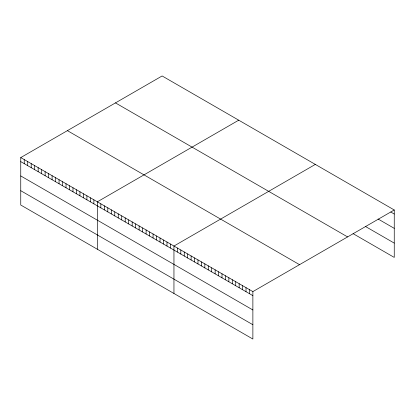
<?xml version="1.0" encoding="UTF-8"?>
<svg xmlns="http://www.w3.org/2000/svg" width="415" height="415" viewBox="0 0 415 415"><rect width="100%" height="100%" fill="white"/><g stroke="black" fill="none" stroke-linecap="round" stroke-linejoin="round"><path stroke-width="0.62" d="M20.75 157.581L252.875 291.6L252.875 339.039L20.75 205.02L20.75 157.581L162.125 75.961L394.25 209.98L394.25 257.419L353.072 233.645M238.724 120.184L97.354 201.809L97.354 249.249M315.327 164.413L173.952 246.033L173.952 293.472M252.875 291.6L394.25 209.98M390.821 212.044L394.25 214.026M378.075 219.006L394.25 228.349M365.33 226.403L394.25 243.102M115.469 102.894L347.599 236.913M67.401 130.647L299.531 264.666M20.75 161.632L252.875 295.646M20.75 175.95L252.875 309.969M20.75 190.703L252.875 324.722M249.446 289.618L249.446 293.67M246.012 287.637L246.012 291.688M242.583 285.655L242.583 289.706M239.149 283.673L239.149 287.725M235.72 281.692L235.72 285.743M232.291 279.71L232.291 283.761M228.857 277.734L228.857 281.78M225.428 275.752L225.428 279.798M221.994 273.77L221.994 277.817M218.565 271.789L218.565 275.835M215.131 269.807L215.131 273.853M211.702 267.825L211.702 271.877M208.268 265.844L208.268 269.895M204.839 263.862L204.839 267.914M201.405 261.881L201.405 265.932M197.976 259.899L197.976 263.95M194.542 257.917L194.542 261.969M191.113 255.941L191.113 259.987M187.679 253.959L187.679 258.006M184.25 251.978L184.25 256.024M180.816 249.996L180.816 254.042M177.387 248.014L177.387 252.066M170.472 244.025L170.472 248.071M166.991 242.012L166.991 246.064M163.51 240.005L163.51 244.051M160.024 237.992L160.024 242.044M156.543 235.979L156.543 240.031M153.062 233.972L153.062 238.023M149.582 231.959L149.582 236.011M146.101 229.952L146.101 233.998M142.615 227.939L142.615 231.99M139.134 225.931L139.134 229.977M135.653 223.918L135.653 227.97M132.172 221.911L132.172 225.957M128.692 219.898L128.692 223.95M125.206 217.891L125.206 221.937M121.725 215.878L121.725 219.929M118.244 213.87L118.244 217.917M114.763 211.858L114.763 215.909M111.277 209.85L111.277 213.896M107.796 207.837L107.796 211.889M104.315 205.83L104.315 209.876M100.835 203.817L100.835 207.868M93.868 199.797L93.868 203.848M90.387 197.789L90.387 201.835M86.906 195.776L86.906 199.828M83.425 193.769L83.425 197.815M79.945 191.756L79.945 195.807M76.459 189.743L76.459 193.795M72.978 187.736L72.978 191.787M69.497 185.723L69.497 189.774M66.016 183.715L66.016 187.767M62.535 181.703L62.535 185.754M59.049 179.695L59.049 183.741M55.569 177.682L55.569 181.734M52.088 175.675L52.088 179.721M48.607 173.662L48.607 177.713M45.121 171.654L45.121 175.701M41.64 169.642L41.64 173.693M38.159 167.634L38.159 171.68M34.678 165.621L34.678 169.673M31.198 163.614L31.198 167.66M27.712 161.601L27.712 165.652M24.231 159.593L24.231 163.64"/></g></svg>
